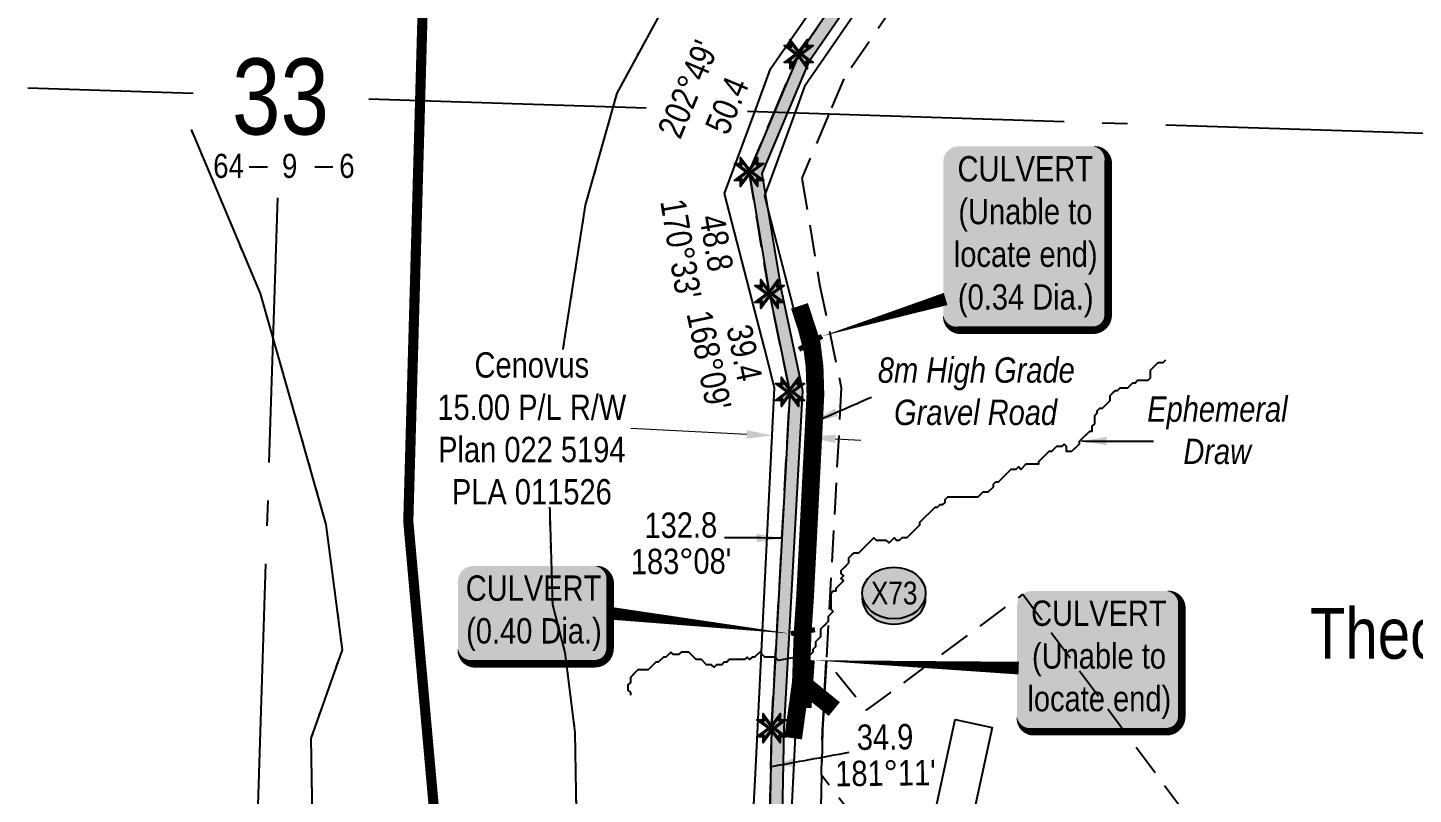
# Model space of a CAD drawing. Extents: x 350972 to 367082, y 6047220 to 6054831.
# Drawn here: x 351457 to 352003, y 6050386 to 6050689 of the extents above; entities that cross this region are included whole.
import ezdxf
from ezdxf.enums import TextEntityAlignment as Align

# ---------------------------------------------------------------- set-up
doc = ezdxf.new("R2010")
doc.units = 0
doc.header["$LTSCALE"] = 5
doc.header["$PDSIZE"] = 0.5
for name, pattern in [('CENTERLINEX3', [5, 2.5, -1, 0.5, -1]), ('foc-ACCESSROAD', [3.75, 2.5, -1.25]), ('foc-QUARTERLINE', [33, 25, -3, 2, -3]), ('foc-TOPO-ephemeral', [6.25, 3.125, -0.625, 0.625, -0.625, 0.625, -0.625]), ('foc-WHEELTRACKS', [2, 0.4, -1.6])]:
    doc.linetypes.add(name, pattern=pattern)
doc.layers.get('Defpoints').update_dxf_attribs({"color": 9})
for name, color, linetype in [('10', 1, 'Continuous'), ('9', 3, 'Continuous'), ('AS-ROADS', 254, 'Continuous'), ('C-AR', 13, 'foc-ACCESSROAD'), ('C-RW', 13, 'Continuous'), ('C-SYMBOL', 7, 'Continuous'), ('C-WS', 13, 'foc-ACCESSROAD'), ('F-RW', 190, 'Continuous'), ('L-BD1', 253, 'Continuous'), ('L-MON', 1, 'Continuous'), ('L-QSEC', 8, 'foc-QUARTERLINE'), ('L-SECLBL', 7, 'Continuous'), ('P-CROSSINGS', 250, 'Continuous'), ('P-PROPOSED', 10, 'Continuous'), ('P-PROPOSED-H', 21, 'Continuous'), ('T-DRAW', 143, 'foc-TOPO-ephemeral'), ('T-WATER-P3', 160, 'foc-WHEELTRACKS'), ('T-WATER-T', 170, 'Continuous')]:
    doc.layers.add(name, color=color, linetype=linetype)
for name, color, linetype, lineweight in [('AS-GENERAL', 48, 'Continuous', 18), ('F-RW-T', 190, 'Continuous', 9), ('T-TEXT', 48, 'Continuous', 18)]:
    doc.layers.add(name, color=color, linetype=linetype, lineweight=lineweight)
doc.layers.add('AS-TRAPPER BOUNDARY', color=7, linetype='CENTERLINEX3', true_color=0xb85c00, transparency=0.6)
doc.styles.add('175L', font='ARIALN.TTF', dxfattribs={"height": 20})
doc.styles.add('80', font='ARIALN.TTF', dxfattribs={"height": 10})
doc.styles.add('80CG', font='ARIALN.TTF', dxfattribs={"height": 10})
doc.styles.add('80L', font='ARIALN.TTF', dxfattribs={"height": 10})
doc.styles.add('Crossing', font='ARIALN.TTF', dxfattribs={"height": 10})
doc.styles.add('foc-LtypeFont', font='ARIALN.TTF', dxfattribs={"height": 7.35})
doc.styles.add('SIMPLEX', font='ARIALN.TTF')
doc.styles.get("Standard").update_dxf_attribs({"font": 'ARIALN.TTF'})
doc.linetypes.add('foc-TOPO-flowdirection-NOLINE', pattern='A,0,[">",foc-LtypeFont,S=0.3,R=0,X=0,Y=-0.945],-20,[">",foc-LtypeFont,S=0.3,R=0,X=0,Y=-0.945],0', length=20)
doc.dimstyles.new('Compass 5 000', dxfattribs={"dimscale": 5, "dimtxt": 9, "dimasz": 2, "dimexe": 0.2, "dimexo": 0.0625, "dimgap": 0.5, "dimtad": 0, "dimtih": 1, "dimtoh": 1, "dimzin": 0, "dimdsep": 46, "dimtxsty": '80CG', "dimcen": 0.1, "dimse1": 1, "dimse2": 1, "dimclrd": 256, "dimclrt": 256, "dimaunit": 1, "dimadec": 4, "dimazin": 0, "dimtfac": 0.06, "dimtofl": 0, "dimtmove": 0, "dimatfit": 1, "dimfxl": 0.2, "dimtolj": 1, "dimtzin": 0, "dimlwd": -1, "dimarcsym": 0})

# ---------------------------------------------------------------- blocks, each defined once
blk = doc.blocks.new('*D492')
at = {"layer": 'Defpoints', "color": 0, "transparency": 16777216}
for p in [(351765.39, 6050527.08), (351750.1, 6050521.5), (351765.08, 6050520.76)]:
    blk.add_point(p, dxfattribs=at)
at = {"layer": 'F-RW-T', "transparency": 16777216}
for p, q in [((351740.43, 6050528.32), (351694.72, 6050530.6)), ((351775.38, 6050526.58), (351785.37, 6050526.08))]:
    blk.add_line(p, q, dxfattribs=at)
for points in [[(351740.51, 6050529.99), (351740.34, 6050526.66), (351750.41, 6050527.83)], [(351775.46, 6050528.25), (351775.3, 6050524.92), (351765.39, 6050527.08)]]:
    blk.add_solid(points, dxfattribs=at)
at = {"layer": 'F-RW-T', "transparency": 16777216, "insert": (351655.64, 6050530.6), "char_height": 10, "attachment_point": 5, "style": '80CG', "bg_fill": 3, "box_fill_scale": 1.1, "bg_fill_color": 256, "bg_fill_true_color": 13158600, "bg_fill_transparency": 0}
blk.add_mtext('\\A1;Cenovus\\P15.00 P/L R/W\\PPlan 022 5194\\PPLA 011526', dxfattribs=at)
blk = doc.blocks.new('L-SECLBL')
at = {"layer": '9', "color": 7}
for p, q in [((-5.08, -27.83), (-12.29, -27.83)), ((20.7, -27.83), (13.5, -27.83))]:
    blk.add_line(p, q, dxfattribs=at)
at = {"layer": '10', "color": 2, "style": 'SIMPLEX'}
blk.add_attdef('SEC', text='', height=30, dxfattribs=at).set_placement((0, 0), align=Align.MIDDLE)
at = {"layer": '10', "color": 5, "style": '80L'}
blk.add_attdef('TWP', text='', height=9.5, dxfattribs=at).set_placement((-14.43, -27.37), align=Align.MIDDLE_RIGHT)
blk.add_attdef('RGE', text='', height=9.5, dxfattribs=at).set_placement((3.62, -27.37), align=Align.MIDDLE_CENTER)
blk.add_attdef('MER', text='', height=9.5, dxfattribs=at).set_placement((23.17, -27.37), align=Align.MIDDLE_LEFT)
blk = doc.blocks.new('*U537')
h = blk.add_hatch(color=254)
edge = h.paths.add_edge_path()
edge.add_line((-26.5, -37), (26.5, -37))
edge.add_arc((26.5, -31), 6, 270, 360)
edge.add_line((32.5, -31), (32.5, 29.5))
edge.add_arc((26.5, 29.5), 6, 0, 90)
edge.add_line((26.5, 35.5), (-26.5, 35.5))
edge.add_arc((-26.5, 29.5), 6, 90, 180)
edge.add_line((-32.5, 29.5), (-32.5, -31))
edge.add_arc((-26.5, -31), 6, 180, 270)
at = {"color": 160, "flags": 128}
blk.add_lwpolyline([(-26.5, -37, 3, 3, 0), (26.5, -37, 3, 3, 0.414214), (32.5, -31, 3, 3, 0), (32.5, 29.5, 3, 0, 0.414214), (26.5, 35.5, 0, 0, 0), (-26.5, 35.5, 0, 0, 0.414214), (-32.5, 29.5, 0, 0, 0), (-32.5, -31, 0, 3, 0.414214)], format="xyseb", close=True, dxfattribs=at)
at = {"color": 160, "style": '80'}
blk.add_attdef('ENTER_TEXT_001', (-26.85, -4.92), '', height=10, dxfattribs=at)
blk = doc.blocks.new('*U526')
h = blk.add_hatch(color=254)
edge = h.paths.add_edge_path()
edge.add_line((-26.5, -28.5), (26.5, -28.5))
edge.add_arc((26.5, -22.5), 6, 270, 360)
edge.add_line((32.5, -22.5), (32.5, 21))
edge.add_arc((26.5, 21), 6, 0, 90)
edge.add_line((26.5, 27), (-26.5, 27))
edge.add_arc((-26.5, 21), 6, 90, 180)
edge.add_line((-32.5, 21), (-32.5, -22.5))
edge.add_arc((-26.5, -22.5), 6, 180, 270)
at = {"color": 160, "flags": 128}
blk.add_lwpolyline([(-26.5, -28.5, 3, 3, 0), (26.5, -28.5, 3, 3, 0.414214), (32.5, -22.5, 3, 3, 0), (32.5, 21, 3, 0, 0.414214), (26.5, 27, 0, 0, 0), (-26.5, 27, 0, 0, 0.414214), (-32.5, 21, 0, 0, 0), (-32.5, -22.5, 0, 3, 0.414214)], format="xyseb", close=True, dxfattribs=at)
at = {"color": 160, "style": '80'}
blk.add_attdef('ENTER_TEXT_001', (-26.85, -4.92), '', height=10, dxfattribs=at)
blk = doc.blocks.new('*U525')
h = blk.add_hatch(color=254)
edge = h.paths.add_edge_path()
edge.add_line((-24, -20), (24, -20))
edge.add_arc((24, -14), 6, 270, 360)
edge.add_line((30, -14), (30, 12.5))
edge.add_arc((24, 12.5), 6, 0, 90)
edge.add_line((24, 18.5), (-24, 18.5))
edge.add_arc((-24, 12.5), 6, 90, 180)
edge.add_line((-30, 12.5), (-30, -14))
edge.add_arc((-24, -14), 6, 180, 270)
at = {"color": 160, "flags": 128}
blk.add_lwpolyline([(-24, -20, 3, 3, 0), (24, -20, 3, 3, 0.414214), (30, -14, 3, 3, 0), (30, 12.5, 3, 0, 0.414214), (24, 18.5, 0, 0, 0), (-24, 18.5, 0, 0, 0.414214), (-30, 12.5, 0, 0, 0), (-30, -14, 0, 3, 0.414214)], format="xyseb", close=True, dxfattribs=at)
at = {"color": 160, "style": '80'}
blk.add_attdef('ENTER_TEXT_001', (-26.85, -4.92), '', height=10, dxfattribs=at)
blk = doc.blocks.new('TEMP')
h = blk.add_hatch(color=255)
h.dxf.hatch_style = 1
h.paths.add_polyline_path([(0, 0.25), (-0.67, 1.15), (-0.67, 0.67), (-1.15, 0.67), (-0.25, 0), (-1.15, -0.67), (-0.67, -0.67), (-0.67, -1.15), (0, -0.25), (0.67, -1.15), (0.67, -0.67), (1.15, -0.67), (0.25, 0), (1.15, 0.67), (0.67, 0.67), (0.67, 1.15)])
h.paths.add_polyline_path([(0.57, 0.85), (0.57, 0.57), (0.85, 0.57), (0.08, 0), (0.85, -0.57), (0.57, -0.57), (0.57, -0.85), (0, -0.08), (-0.57, -0.85), (-0.57, -0.57), (-0.85, -0.57), (-0.08, 0), (-0.85, 0.57), (-0.57, 0.57), (-0.57, 0.85), (0, 0.08)], flags=16)
h = blk.add_hatch(color=1)
h.dxf.hatch_style = 1
h.paths.add_polyline_path([(0, 0.08), (-0.57, 0.85), (-0.57, 0.57), (-0.85, 0.57), (-0.08, 0), (-0.85, -0.57), (-0.57, -0.57), (-0.57, -0.85), (0, -0.08), (0.57, -0.85), (0.57, -0.57), (0.85, -0.57), (0.08, 0), (0.85, 0.57), (0.57, 0.57), (0.57, 0.85)])
at = {"color": 1}
for p, q in [((-0.08, 0), (0.08, 0)), ((0, 0.08), (0, -0.08))]:
    blk.add_line(p, q, dxfattribs=at)
at = {"color": 255, "flags": 128}
blk.add_lwpolyline([(-0.25, 0), (-1.15, 0.67), (-0.67, 0.67), (-0.67, 1.15), (0, 0.25), (0.67, 1.15), (0.67, 0.67), (1.15, 0.67), (0.25, 0), (1.15, -0.67), (0.67, -0.67), (0.67, -1.15), (0, -0.25), (-0.67, -1.15), (-0.67, -0.67), (-1.15, -0.67)], close=True, dxfattribs=at)
at = {"color": 1, "flags": 128}
blk.add_lwpolyline([(-0.08, 0), (-0.85, 0.57), (-0.57, 0.57), (-0.57, 0.85), (0, 0.08), (0.57, 0.85), (0.57, 0.57), (0.85, 0.57), (0.08, 0), (0.85, -0.57), (0.57, -0.57), (0.57, -0.85), (0, -0.08), (-0.57, -0.85), (-0.57, -0.57), (-0.85, -0.57)], close=True, dxfattribs=at)
blk = doc.blocks.new('xing2')
h = blk.add_hatch(color=50)
h.dxf.hatch_style = 1
edge = h.paths.add_edge_path()
edge.add_ellipse((0, 0), major_axis=(-12.5, 0), ratio=0.816297, start_angle=0, end_angle=360)
h = blk.add_hatch(color=250)
h.dxf.hatch_style = 1
edge = h.paths.add_edge_path()
edge.add_ellipse((0, -2.05), major_axis=(-12.5, 0), ratio=0.816297, start_angle=0, end_angle=180)
edge.add_line((12.5, -2.05), (12.5, 0))
edge.add_ellipse((0, 0), major_axis=(-12.5, 0), ratio=0.816297, start_angle=0, end_angle=180, ccw=False)
edge.add_line((-12.5, 0), (-12.5, -2.05))
at = {"color": 250}
blk.add_ellipse((0, 0), major_axis=(-12.5, 0), ratio=0.816297, dxfattribs=at)
blk.add_ellipse((0, -2.05), major_axis=(-12.5, 0), ratio=0.816297, start_param=0, end_param=3.141593, dxfattribs=at)
at = {"color": 250, "style": 'Crossing'}
blk.add_attdef('CROSSING', text='', height=9, dxfattribs=at).set_placement((0.09, 0.02), align=Align.MIDDLE_CENTER)
at = {"color": 250, "style": 'Crossing', "flags": 1}
for tag, p in [('OWNER', (0.09, -12.49)), ('DESCRIPTION', (0.09, -25.77)), ('LOCATION', (0.09, -39.3)), ('DWG_REF', (0.09, -52.84))]:
    blk.add_attdef(tag, text='', height=9, dxfattribs=at).set_placement(p, align=Align.MIDDLE_CENTER)

msp = doc.modelspace()

# ---------------------------------------------------------------- hatches: boundary and pattern name
at = {"layer": 'P-PROPOSED-H'}
h = msp.add_hatch(color=256, dxfattribs=at)
h.dxf.hatch_style = 1
h.paths.add_polyline_path([(352158.133, 6049413.645), (352109.545, 6049455.741), (352043.461, 6049489.771), (352003.081, 6049539.502), (351977.982, 6049602.687), (351982.499, 6049689.583), (351970.279, 6049721.751), (351903.74, 6049820.401), (351886.383, 6049887.48), (351883.539, 6049908.631), (351884.21, 6049950.256), (351902.327, 6050038.192), (351890.465, 6050154.35), (351874.849, 6050194.763), (351848.327, 6050238.198), (351797.315, 6050298.475), (351761.602, 6050349.911), (351754.457, 6050378.128), (351755.164, 6050412.27), (351762.468, 6050545.45), (351754.258, 6050584.583), (351746.499, 6050631.156), (351765.284, 6050675.803), (351828.133, 6050766.886), (351828.345, 6050767.671), (351839.619, 6050806.604), (351842.676, 6050820.898), (351841.732, 6050886.966), (351849.986, 6050917.113), (351898.348, 6051010.226), (351926.7, 6051052.298), (351964.599, 6051067.671), (352073.357, 6051087.477), (352107.818, 6051086.368), (352169.195, 6051062.569), (352196.603, 6051029.71), (352203.84, 6050998.601), (352213.095, 6050934.219), (352223.859, 6050921.487), (352247.798, 6050913.746), (352268.713, 6050910.809), (352309.827, 6050905.035), (352342.348, 6050881.481), (352392.404, 6050835.609), (352395.4, 6050834.488), (352423, 6050824.161), (352473.331, 6050822.341), (352488.562, 6050824.454), (352511.164, 6050831.732), (352548.859, 6050853.722), (352633.911, 6050895.651), (352689.444, 6050922.39), (352744.567, 6050955.666), (352794.557, 6050995.066), (352924.202, 6051124.647), (352932.539, 6051193.209), (352937.353, 6051256.225), (352940.285, 6051294.594), (352954.593, 6051390.751), (352930.504, 6051421.8), (352924.008, 6051422.017), (352949.334, 6051389.374), (352935.314, 6051295.153), (352932.369, 6051256.606), (352927.562, 6051193.701), (352919.447, 6051126.963), (352791.232, 6050998.81), (352741.716, 6050959.785), (352687.063, 6050926.792), (352631.721, 6050900.145), (352546.492, 6050858.128), (352509.114, 6050836.325), (352487.444, 6050829.346), (352473.076, 6050827.353), (352423.992, 6050829.127), (352397.151, 6050839.17), (352395.065, 6050839.951), (352345.513, 6050885.361), (352311.753, 6050909.813), (352269.408, 6050915.76), (352248.923, 6050918.636), (352226.755, 6050925.805), (352217.839, 6050936.351), (352208.758, 6050999.525), (352201.203, 6051032), (352172.207, 6051066.763), (352108.831, 6051091.338), (352072.985, 6051092.491), (351963.197, 6051072.497), (351923.407, 6051056.357), (351894.043, 6051012.783), (351845.304, 6050918.946), (351836.723, 6050887.603), (351837.669, 6050821.391), (351834.768, 6050807.824), (351823.53, 6050769.018), (351760.876, 6050678.218), (351741.33, 6050631.761), (351749.343, 6050583.658), (351757.441, 6050545.067), (351750.168, 6050412.459), (351749.445, 6050377.556), (351756.978, 6050347.805), (351793.345, 6050295.427), (351844.262, 6050235.263), (351870.348, 6050192.541), (351885.56, 6050153.174), (351897.275, 6050038.448), (351879.221, 6049950.815), (351878.534, 6049908.337), (351881.472, 6049886.502), (351899.115, 6049818.317), (351965.811, 6049719.435), (351977.452, 6049688.792), (351972.932, 6049601.856), (351998.717, 6049536.945), (352040.241, 6049485.806), (352106.724, 6049451.57), (352150.233, 6049413.875), (352049.473, 6049336.359), (352044.515, 6049341.973), (351995.422, 6049298.539), (352015.298, 6049276.073), (352027.41, 6049286.788), (352064.376, 6049319.492), (352055.572, 6049328.437), (352157.946, 6049407.193), (352192.423, 6049377.323), (352250.393, 6049344.608), (352317.77, 6049322.287), (352353.528, 6049310.441), (352471.005, 6049250.63), (352499.397, 6049238.766), (352500.221, 6049238.742), (352549.584, 6049171.274), (352563.461, 6049097.749), (352598.202, 6049018.066), (352648.747, 6048902.153), (352688.702, 6048827.645), (352703.126, 6048714.762), (352759.331, 6048611.563), (352807.368, 6048546.875), (352857.875, 6048448.706), (353024.627, 6048290.732), (353166.055, 6048156.756), (353212.68, 6048085.958), (353315.543, 6047991.619), (353341.558, 6047978.29), (353457.077, 6047954.292), (353577.175, 6047888.034), (353571.83, 6047866.133), (353577.664, 6047812.963), (353594.352, 6047797.106), (353610.696, 6047798.478), (353629.243, 6047810.34), (353648.841, 6047844.302), (353661.157, 6047855.512), (353682.935, 6047857.853), (353773, 6047817.376), (353893.164, 6047761.037), (353930.228, 6047732.207), (353990.997, 6047689.395), (354004.507, 6047679.877), (354006.433, 6047678.972), (353966.871, 6047603.989), (353892.167, 6047525.754), (353866.475, 6047509.641), (353845.805, 6047514.377), (353818.928, 6047557.233), (353784.995, 6047535.952), (353787.71, 6047531.753), (353817.349, 6047550.342), (353842.67, 6047509.967), (353867.377, 6047504.305), (353895.352, 6047521.85), (353970.967, 6047601.04), (354013.298, 6047681.27), (354007.029, 6047684.216), (353993.876, 6047693.482), (353933.204, 6047736.226), (353895.792, 6047765.326), (353775.086, 6047821.919), (353683.749, 6047862.968), (353659, 6047860.308), (353644.9, 6047847.475), (353625.522, 6047813.894), (353609.045, 6047803.356), (353595.731, 6047802.239), (353582.522, 6047814.521), (353576.896, 6047865.803), (353581.874, 6047886.2), (353584.591, 6047891.116), (353579.093, 6047892.685), (353458.832, 6047959.033), (353343.236, 6047983.047), (353318.424, 6047995.761), (353216.515, 6048089.224), (353169.913, 6048159.988), (353028.066, 6048294.361), (352861.931, 6048451.75), (352811.626, 6048549.527), (352763.553, 6048614.262), (352707.966, 6048716.327), (352693.544, 6048829.194), (352653.249, 6048904.337), (352602.785, 6049020.064), (352568.269, 6049099.23), (352554.291, 6049173.292), (352502.811, 6049243.669), (352500.469, 6049243.737), (352473.097, 6049255.175), (352355.459, 6049315.068), (352319.342, 6049327.033), (352252.427, 6049349.201), (352195.317, 6049381.431), (352158.133, 6049413.645), (352048.047, 6049328.955), (352057.114, 6049319.743), (352024.097, 6049290.532), (352015.73, 6049283.13), (352002.479, 6049298.108), (352044.08, 6049334.913), (352048.818, 6049329.549)])

# ---------------------------------------------------------------- linework, layer by layer
at = {"layer": 'AS-GENERAL', "const_width": 2, "flags": 128}
for points in [[(351760.991, 6050561.787), (351770.057, 6050566.993)], [(351757.817, 6050449.739), (351767.283, 6050451.266)], [(351764.918, 6050420.432), (351766.207, 6050439.26)]]:
    msp.add_lwpolyline(points, dxfattribs=at)
at = {"layer": 'AS-ROADS', "const_width": 6.999, "flags": 128}
for points in [[(351758.676, 6050408.529), (351761.749, 6050430.621), (351762.385, 6050449.57), (351763.361, 6050463.794), (351767.467, 6050544.049), (351767.126, 6050554.988), (351765.986, 6050564.244), (351761.185, 6050578.965)], [(351774.902, 6050420.004), (351761.86, 6050430.565)]]:
    msp.add_lwpolyline(points, dxfattribs=at)
at = {"layer": 'AS-TRAPPER BOUNDARY', "const_width": 4, "flags": 128}
msp.add_lwpolyline([(351499.509, 6051968.604), (351640.254, 6051680.493), (351658.914, 6051454.994), (351651.543, 6051192.625), (351622.364, 6051043.524), (351606.921, 6050494.013), (351625.947, 6050280.902), (351671.335, 6050117.173), (351678.572, 6049929.479), (351650.09, 6049805.277), (351861.911, 6049336.874), (352057.521, 6049181.424), (352165.372, 6049015.973), (352322.12, 6048811.535), (352332.893, 6048791.59), (352391.937, 6048647.127), (352427.189, 6048573.121), (352451.79, 6048532.941), (352560.681, 6048405.025), (352656.385, 6048252.355), (352875.582, 6048046.194), (353084.035, 6047902.861), (353266.815, 6047735.292), (353278.253, 6047697.488), (353491.329, 6047558.661)], dxfattribs=at)
at = {"layer": 'C-AR'}
for points in [[(351879.221, 6049950.815), (351897.275, 6050038.448), (351885.56, 6050153.174), (351879.894, 6050167.836), (351875.083, 6050180.288), (351870.348, 6050192.541), (351844.262, 6050235.263), (351807.56, 6050278.63), (351795.383, 6050293.019), (351793.345, 6050295.427), (351756.978, 6050347.805), (351749.445, 6050377.556), (351750.168, 6050412.459), (351757.441, 6050545.067), (351749.343, 6050583.658), (351741.33, 6050631.761), (351751.204, 6050655.225), (351760.876, 6050678.218), (351823.53, 6050769.018)], [(351841.942, 6050760.284), (351778.61, 6050668.504), (351772.732, 6050654.526), (351762.127, 6050629.325), (351769.115, 6050587.378), (351777.669, 6050546.609), (351771.778, 6050439.189), (351770.27, 6050411.698), (351769.903, 6050394.009), (351769.61, 6050379.858), (351775.581, 6050356.279), (351801.258, 6050319.296), (351809.318, 6050307.688), (351813.069, 6050303.256), (351860.619, 6050247.071), (351888.457, 6050201.479), (351895.531, 6050183.17), (351900.342, 6050170.719), (351905.294, 6050157.904), (351917.599, 6050037.415), (351899.302, 6049948.603)]]:
    msp.add_lwpolyline(points, dxfattribs=at)
at = {"layer": 'C-RW', "flags": 128}
msp.add_lwpolyline([(351807.668, 6050347.488), (351822.545, 6050415.923), (351837.187, 6050412.689), (351819.495, 6050331.529)], dxfattribs=at)
at = {"layer": 'C-WS', "flags": 128}
msp.add_lwpolyline([(351849.295, 6050465.248), (351911.805, 6050380.899), (351827.456, 6050318.386), (351819.029, 6050329.528), (351807.125, 6050345.1), (351769.903, 6050394.009), (351770.27, 6050411.698), (351771.778, 6050439.189), (351787.644, 6050419.537), (351849.295, 6050465.248)], close=True, dxfattribs=at)
at = {"layer": 'F-RW'}
for points in [[(351826.436, 6050757.204), (351763.201, 6050665.405), (351759.348, 6050654.96), (351749.166, 6050627.376), (351747.358, 6050622.477), (351748.862, 6050616.625), (351766.445, 6050548.223), (351757.305, 6050364.837), (351798.864, 6050308.769), (351809.39, 6050294.565), (351810.656, 6050292.637), (351863.9, 6050221.026), (351876.001, 6050195.264), (351881.784, 6050182.953), (351882.542, 6050181.339), (351888.326, 6050169.025), (351893.328, 6050158.377), (351906.746, 6050022.241)], [(351891.669, 6050022.313), (351890.747, 6050031.295), (351890.705, 6050032.097), (351878.657, 6050154.338), (351872.787, 6050166.835), (351867.003, 6050179.149), (351866.242, 6050180.768), (351865.322, 6050182.726), (351863.444, 6050186.609), (351860.421, 6050193.074), (351850.963, 6050213.296), (351806.408, 6050273.419), (351794.578, 6050289.372), (351768.808, 6050324.138), (351742.06, 6050360.222), (351743.774, 6050394.59), (351751.354, 6050546.696), (351747.33, 6050562.354), (351731.67, 6050623.278), (351743.554, 6050655.473), (351749.785, 6050672.361), (351777.363, 6050712.402)]]:
    msp.add_lwpolyline(points, dxfattribs=at)
at = {"layer": 'L-QSEC', "flags": 128}
for points in [[(351522.069, 6050662.666), (351456.845, 6050664.78)], [(352360.347, 6050635.49), (351591.311, 6050660.421)], [(351530.554, 6049857.536), (351555.526, 6050621.546)]]:
    msp.add_lwpolyline(points, dxfattribs=at)
at = {"layer": 'P-PROPOSED', "flags": 128}
for points in [[(351823.53, 6050769.018), (351760.876, 6050678.218), (351741.33, 6050631.761), (351749.343, 6050583.658), (351757.441, 6050545.067), (351750.168, 6050412.459), (351749.445, 6050377.556), (351756.978, 6050347.805), (351793.345, 6050295.427), (351844.262, 6050235.263), (351870.348, 6050192.541), (351885.56, 6050153.174), (351897.275, 6050038.448), (351879.221, 6049950.815)], [(351884.21, 6049950.256), (351902.327, 6050038.192), (351890.465, 6050154.35), (351874.849, 6050194.763), (351848.327, 6050238.198), (351797.315, 6050298.475), (351761.602, 6050349.911), (351754.457, 6050378.128), (351755.164, 6050412.27), (351762.468, 6050545.45), (351754.258, 6050584.583), (351746.499, 6050631.156), (351765.284, 6050675.803), (351828.133, 6050766.886)]]:
    msp.add_lwpolyline(points, dxfattribs=at)
at = {"layer": 'T-DRAW', "flags": 128}
msp.add_lwpolyline([(351905.5, 6050557.5), (351904.5, 6050556.5), (351902.5, 6050556.5), (351899.5, 6050553.5), (351899.5, 6050550.5), (351898.5, 6050549.5), (351894.5, 6050549.5), (351893.5, 6050548.5), (351892.5, 6050548.5), (351890.5, 6050546.5), (351887.5, 6050546.5), (351886.5, 6050545.5), (351885.5, 6050545.5), (351883.5, 6050543.5), (351883.5, 6050541.5), (351880.5, 6050538.5), (351879.5, 6050538.5), (351878.5, 6050537.5), (351878.5, 6050536.5), (351877.5, 6050535.5), (351877.5, 6050532.5), (351876.5, 6050531.5), (351876.5, 6050529.5), (351875.5, 6050529.5), (351871.5, 6050525.5), (351871.5, 6050524.5), (351868.5, 6050521.5), (351866.5, 6050521.5), (351866.5, 6050523.5), (351865.5, 6050524.5), (351864.5, 6050523.5), (351862.5, 6050523.5), (351860.5, 6050521.5), (351859.5, 6050521.5), (351855.5, 6050517.5), (351855.5, 6050516.5), (351850.5, 6050516.5), (351848.5, 6050514.5), (351847.5, 6050515.5), (351846.5, 6050514.5), (351844.5, 6050514.5), (351839.5, 6050509.5), (351838.5, 6050509.5), (351837.5, 6050508.5), (351837.5, 6050507.5), (351835.5, 6050505.5), (351833.5, 6050505.5), (351831.5, 6050503.5), (351819.5, 6050503.5), (351818.5, 6050502.5), (351818.5, 6050501.5), (351817.5, 6050500.5), (351816.5, 6050500.5), (351815.5, 6050499.5), (351814.5, 6050499.5), (351808.5, 6050493.5), (351808.5, 6050492.5), (351803.5, 6050487.5), (351801.5, 6050487.5), (351800.5, 6050486.5), (351799.5, 6050486.5), (351798.5, 6050487.5), (351796.5, 6050485.5), (351795.5, 6050486.5), (351791.5, 6050486.5), (351790.5, 6050487.5), (351784.5, 6050481.5), (351782.5, 6050481.5), (351780.5, 6050479.5), (351780.5, 6050477.5), (351777.5, 6050474.5), (351777.5, 6050473.5), (351778.5, 6050472.5), (351777.5, 6050471.5), (351778.5, 6050470.5), (351775.5, 6050467.5), (351775.5, 6050466.5), (351774.5, 6050466.5), (351773.5, 6050465.5), (351773.5, 6050459.5), (351774.5, 6050458.5), (351772.5, 6050456.5), (351772.5, 6050454.5), (351769.5, 6050451.5), (351769.5, 6050448.5), (351767.5, 6050446.5), (351767.5, 6050444.5), (351766.5, 6050443.5), (351766.5, 6050442.5), (351765.5, 6050441.5), (351752.799, 6050439.201), (351751.695, 6050440.305), (351751.5, 6050440.5), (351748.897, 6050440.5), (351747.5, 6050440.5), (351745.5, 6050442.5), (351743.5, 6050440.5), (351742.5, 6050440.5), (351741.5, 6050439.5), (351740.5, 6050440.5), (351739.5, 6050439.5), (351733.5, 6050439.5), (351732.5, 6050438.5), (351731.5, 6050438.5), (351730.5, 6050437.5), (351728.5, 6050437.5), (351727.5, 6050436.5), (351726.5, 6050437.5), (351724.5, 6050437.5), (351722.5, 6050439.5), (351720.5, 6050439.5), (351717.5, 6050442.5), (351714.5, 6050442.5), (351713.5, 6050441.5), (351711.5, 6050441.5), (351710.5, 6050442.5), (351708.5, 6050440.5), (351707.5, 6050440.5), (351705.5, 6050438.5), (351704.5, 6050438.5), (351701.5, 6050435.5), (351697.5, 6050435.5), (351694.5, 6050432.5), (351694.5, 6050430.5), (351693.5, 6050429.5), (351693.5, 6050427.5), (351694.5, 6050426.5), (351694.5, 6050425.5)], dxfattribs=at)
at = {"layer": 'T-DRAW', "linetype": 'foc-TOPO-flowdirection-NOLINE', "flags": 128}
msp.add_lwpolyline([(351905.5, 6050557.5), (351904.5, 6050556.5), (351902.5, 6050556.5), (351899.5, 6050553.5), (351899.5, 6050550.5), (351898.5, 6050549.5), (351894.5, 6050549.5), (351893.5, 6050548.5), (351892.5, 6050548.5), (351890.5, 6050546.5), (351887.5, 6050546.5), (351886.5, 6050545.5), (351885.5, 6050545.5), (351883.5, 6050543.5), (351883.5, 6050541.5), (351880.5, 6050538.5), (351879.5, 6050538.5), (351878.5, 6050537.5), (351878.5, 6050536.5), (351877.5, 6050535.5), (351877.5, 6050532.5), (351876.5, 6050531.5), (351876.5, 6050529.5), (351875.5, 6050529.5), (351871.5, 6050525.5), (351871.5, 6050524.5), (351868.5, 6050521.5), (351866.5, 6050521.5), (351866.5, 6050523.5), (351865.5, 6050524.5), (351864.5, 6050523.5), (351862.5, 6050523.5), (351860.5, 6050521.5), (351859.5, 6050521.5), (351855.5, 6050517.5), (351855.5, 6050516.5), (351850.5, 6050516.5), (351848.5, 6050514.5), (351847.5, 6050515.5), (351846.5, 6050514.5), (351844.5, 6050514.5), (351839.5, 6050509.5), (351838.5, 6050509.5), (351837.5, 6050508.5), (351837.5, 6050507.5), (351835.5, 6050505.5), (351833.5, 6050505.5), (351831.5, 6050503.5), (351819.5, 6050503.5), (351818.5, 6050502.5), (351818.5, 6050501.5), (351817.5, 6050500.5), (351816.5, 6050500.5), (351815.5, 6050499.5), (351814.5, 6050499.5), (351808.5, 6050493.5), (351808.5, 6050492.5), (351803.5, 6050487.5), (351801.5, 6050487.5), (351800.5, 6050486.5), (351799.5, 6050486.5), (351798.5, 6050487.5), (351796.5, 6050485.5), (351795.5, 6050486.5), (351791.5, 6050486.5), (351790.5, 6050487.5), (351784.5, 6050481.5), (351782.5, 6050481.5), (351780.5, 6050479.5), (351780.5, 6050477.5), (351777.5, 6050474.5), (351777.5, 6050473.5), (351778.5, 6050472.5), (351777.5, 6050471.5), (351778.5, 6050470.5), (351775.5, 6050467.5), (351775.5, 6050466.5), (351774.5, 6050466.5), (351773.5, 6050465.5), (351773.5, 6050459.5), (351774.5, 6050458.5), (351772.5, 6050456.5), (351772.5, 6050454.5), (351769.5, 6050451.5), (351769.5, 6050448.5), (351767.5, 6050446.5), (351767.5, 6050444.5), (351766.5, 6050443.5), (351766.5, 6050442.5), (351765.5, 6050441.5), (351752.799, 6050439.201), (351751.695, 6050440.305), (351751.5, 6050440.5), (351748.897, 6050440.5), (351747.5, 6050440.5), (351745.5, 6050442.5), (351743.5, 6050440.5), (351742.5, 6050440.5), (351741.5, 6050439.5), (351740.5, 6050440.5), (351739.5, 6050439.5), (351733.5, 6050439.5), (351732.5, 6050438.5), (351731.5, 6050438.5), (351730.5, 6050437.5), (351728.5, 6050437.5), (351727.5, 6050436.5), (351726.5, 6050437.5), (351724.5, 6050437.5), (351722.5, 6050439.5), (351720.5, 6050439.5), (351717.5, 6050442.5), (351714.5, 6050442.5), (351713.5, 6050441.5), (351711.5, 6050441.5), (351710.5, 6050442.5), (351708.5, 6050440.5), (351707.5, 6050440.5), (351705.5, 6050438.5), (351704.5, 6050438.5), (351701.5, 6050435.5), (351697.5, 6050435.5), (351694.5, 6050432.5), (351694.5, 6050430.5), (351693.5, 6050429.5), (351693.5, 6050427.5), (351694.5, 6050426.5), (351694.5, 6050425.5)], dxfattribs=at)
at = {"layer": 'T-TEXT', "color": 160, "flags": 128}
msp.add_lwpolyline([(351766.207, 6050439.26, 0, 4.999, 0), (351847.621, 6050436.149, 0, 0, 0)], format="xyseb", dxfattribs=at)
at = {"layer": 'T-WATER-P3', "flags": 128}
for points in [[(351502.748, 6052067.659), (351543.37, 6052012.685), (351567.406, 6051948.859), (351579.445, 6051921.351), (351626.882, 6051862.115), (351658.711, 6051827.357), (351686.969, 6051791.11), (351717.146, 6051732.994), (351728.145, 6051700.396), (351742.203, 6051668.299), (351757.282, 6051639.24), (351744.459, 6051594.633), (351759.796, 6051536.558), (351741.203, 6051479.751), (351740.051, 6051454.853), (351756.13, 6051420.706), (351733.138, 6051395.437), (351712.727, 6051378.778), (351710.545, 6051351.859), (351728.164, 6051320.242), (351736.632, 6051290.204), (351730.35, 6051252.635), (351681.094, 6051163.483), (351669.742, 6051127.465), (351663.839, 6051068.039), (351665.147, 6051028.892), (351677.634, 6050966.487), (351720.042, 6050917.028), (351739.049, 6050872.692), (351742.539, 6050868.853), (351745.419, 6050840.374), (351755.382, 6050797.612), (351737.355, 6050751.472), (351689.15, 6050662.808), (351676.713, 6050618.667), (351667.787, 6050561.276), (351662.411, 6050505.404), (351663.724, 6050461.172), (351668.695, 6050442.342), (351672.608, 6050410.801), (351673.381, 6050364.029), (351664.955, 6050308.679), (351691.707, 6050273.449), (351705.309, 6050251.007), (351767.964, 6050190.146), (351800.316, 6050155.395), (351816.909, 6050121.753), (351808.601, 6050088.764), (351793.713, 6050057.333), (351769.655, 6050022.411), (351742.978, 6049974.79), (351735.701, 6049941.799), (351736.053, 6049908.758), (351743.985, 6049875.666), (351779.18, 6049801.756), (351789.094, 6049755.445), (351803.156, 6049721.315), (351815.718, 6049696.334), (351839.568, 6049691.104), (351868.469, 6049681.783), (351885.973, 6049627.803)], [(351521.239, 6050648.488), (351548.504, 6050583.786), (351574.471, 6050492.714), (351580.825, 6050443.372), (351568.437, 6050408.362), (351569.079, 6050377.211), (351586.43, 6050363.66), (351616.421, 6050354.211), (351644.704, 6050323.038), (351664.955, 6050308.679)]]:
    msp.add_lwpolyline(points, dxfattribs=at)
at = {"layer": 'T-WATER-P3', "linetype": 'foc-TOPO-flowdirection-NOLINE', "flags": 128}
for points in [[(351502.748, 6052067.659), (351543.37, 6052012.685), (351567.406, 6051948.859), (351579.445, 6051921.351), (351626.882, 6051862.115), (351658.711, 6051827.357), (351686.969, 6051791.11), (351717.146, 6051732.994), (351728.145, 6051700.396), (351742.203, 6051668.299), (351757.282, 6051639.24), (351744.459, 6051594.633), (351759.796, 6051536.558), (351741.203, 6051479.751), (351740.051, 6051454.853), (351756.13, 6051420.706), (351733.138, 6051395.437), (351712.727, 6051378.778), (351710.545, 6051351.859), (351728.164, 6051320.242), (351736.632, 6051290.204), (351730.35, 6051252.635), (351681.094, 6051163.483), (351669.742, 6051127.465), (351663.839, 6051068.039), (351665.147, 6051028.892), (351677.634, 6050966.487), (351720.042, 6050917.028), (351739.049, 6050872.692), (351742.539, 6050868.853), (351745.419, 6050840.374), (351755.382, 6050797.612), (351737.355, 6050751.472), (351689.15, 6050662.808), (351676.713, 6050618.667), (351667.787, 6050561.276), (351662.411, 6050505.404), (351663.724, 6050461.172), (351668.695, 6050442.342), (351672.608, 6050410.801), (351673.381, 6050364.029), (351664.955, 6050308.679), (351691.707, 6050273.449), (351705.309, 6050251.007), (351767.964, 6050190.146), (351800.316, 6050155.395), (351816.909, 6050121.753), (351808.601, 6050088.764), (351793.713, 6050057.333), (351769.655, 6050022.411), (351742.978, 6049974.79), (351735.701, 6049941.799), (351736.053, 6049908.758), (351743.985, 6049875.666), (351779.18, 6049801.756), (351789.094, 6049755.445), (351803.156, 6049721.315), (351815.718, 6049696.334), (351839.568, 6049691.104), (351868.469, 6049681.783), (351885.973, 6049627.803)], [(351521.239, 6050648.488), (351548.504, 6050583.786), (351574.471, 6050492.714), (351580.825, 6050443.372), (351568.437, 6050408.362), (351569.079, 6050377.211), (351586.43, 6050363.66), (351616.421, 6050354.211), (351644.704, 6050323.038), (351664.955, 6050308.679)]]:
    msp.add_lwpolyline(points, dxfattribs=at)

# ---------------------------------------------------------------- block references
ref = msp.add_blockref('*U537', (351850.396, 6050606.369), dxfattribs=dict(xscale=0.99986273, yscale=0.99986273, zscale=0.99986273))
ref.add_attrib('ENTER_TEXT_001', 'CULVERT', (351823.507, 6050628.003), dxfattribs={"color": 160, "height": 9.9986, "style": '80'})
ref.add_attrib('ENTER_TEXT_002', '(Unable to', (351823.852, 6050611.168), dxfattribs={"color": 160, "height": 9.9986, "style": '80'})
ref.add_attrib('ENTER_TEXT_003', 'locate end)', (351822.051, 6050594.333), dxfattribs={"color": 160, "height": 9.99863, "style": '80'})
ref.add_attrib('ENTER_TEXT_004', '(0.34 Dia.)', (351823.664, 6050577.498), dxfattribs={"color": 160, "height": 9.99863, "style": '80'})
ref = msp.add_blockref('*U526', (351879.417, 6050439.584), dxfattribs=dict(xscale=0.99986273, yscale=0.99986273, zscale=0.99986273))
ref.add_attrib('ENTER_TEXT_001', 'CULVERT', (351852.528, 6050452.8), dxfattribs={"color": 160, "height": 9.9986, "style": '80'})
ref.add_attrib('ENTER_TEXT_002', '(Unable to', (351852.872, 6050435.965), dxfattribs={"color": 160, "height": 9.9986, "style": '80'})
ref.add_attrib('ENTER_TEXT_003', 'locate end)', (351851.072, 6050419.131), dxfattribs={"color": 160, "height": 9.99863, "style": '80'})
at = {"layer": 'L-MON', "xscale": 4.999313650000029, "yscale": 4.999313650000029, "zscale": 4.999313650000029}
for p in [(351760.876, 6050678.218), (351750.168, 6050412.459)]:
    msp.add_blockref('TEMP', p, dxfattribs=at)
at = {"layer": 'L-SECLBL'}
msp.add_blockref('L-SECLBL', (351556.528, 6050661.532), dxfattribs=at).add_auto_attribs({'SEC': '33', 'TWP': '64', 'RGE': '9', 'MER': '6'})

# ---------------------------------------------------------------- texts
at = {"layer": 'C-SYMBOL', "color": 3, "style": '175L'}
msp.add_text('Theor. S.E.1/4 Sec. 33-64-9-W.6M.', height=20, dxfattribs=at).set_placement((352142.036, 6050433.85), align=Align.BOTTOM_CENTER)
at = {"layer": 'L-BD1'}
for s, rotation, p in [("170%%d33'", 279.45808, (351714.419, 6050601.443)), ('48.8', 279.45808, (351728.474, 6050603.784)), ("168%%d09'", 281.84982, (351725.55, 6050557.516)), ('39.4', 281.84982, (351739.494, 6050560.442)), ('132.8', 0.41027, (351714.388, 6050492.528)), ("183%%d08'", 0.41027, (351714.49, 6050478.28)), ('34.9', 0.66766, (351794.921, 6050409.021)), ("181%%d11'", 0.66766, (351795.087, 6050394.774))]:
    msp.add_text(s, height=9.9986, rotation=rotation, dxfattribs=at).set_placement(p, align=Align.MIDDLE_CENTER)
at = {"layer": 'T-WATER-T', "insert": (351897.973, 6050543.272), "char_height": 10.00052, "attachment_point": 1, "style": '80L'}
msp.add_mtext_dynamic_manual_height_columns('\\pi0.32482;{\\fArial Narrow|b0|i1|c0|p34;Ephemeral \\P\\pi14.59227;Draw}', width=55.97995, gutter_width=50, heights=[0], dxfattribs=at)

# ---------------------------------------------------------------- leaders
at = {"layer": 'L-BD1', "path_type": 1}
for points in [[(351754.278, 6050487.407), (351731.574, 6050487.538)], [(351749.599, 6050397.268), (351780.749, 6050402.979)]]:
    msp.add_leader(points, dimstyle='Compass 5 000', override={"dimgap": 0.5, "dimtad": 0}, dxfattribs=at)
at = {"layer": 'T-WATER-T', "path_type": 1}
msp.add_leader([(351872.378, 6050525.696), (351900.827, 6050525.612)], dimstyle='Compass 5 000', override={"dimgap": 0.5, "dimtad": 0}, dxfattribs=at)

# ---------------------------------------------------------------- next in the draw order: texts
at = {"layer": 'L-BD1', "insert": (351712.595, 6050666.391), "char_height": 9.9986, "width": 39.16693, "attachment_point": 2, "rotation": 67.18133, "bg_fill": 3, "box_fill_scale": 1.1, "bg_fill_color": 256, "bg_fill_transparency": 0}
msp.add_mtext("202%%D49'\\P50.4 ", dxfattribs=at)
at = {"layer": 'T-TEXT', "insert": (351791.61, 6050558.661), "char_height": 9.99863, "attachment_point": 1, "style": '80L', "bg_fill": 3, "box_fill_scale": 1.1, "bg_fill_color": 256, "bg_fill_transparency": 0}
msp.add_mtext_dynamic_manual_height_columns('\\pi0.48158;{\\fArial Narrow|b0|i1|c0|p34;8m High Grade\\P\\pi6.87225;Gravel Road}', width=77.49427, gutter_width=50, heights=[0], dxfattribs=at)

# ---------------------------------------------------------------- next in the draw order: dimensions: what is measured, and where the dimension line sits
at = {"layer": 'F-RW-T'}
dim = msp.add_linear_dim(base=(351765.391, 6050527.08), p1=(351750.099, 6050521.503), p2=(351765.076, 6050520.757), angle=357.14674, text='Cenovus\\P15.00 P/L R/W\\PPlan 022 5194\\PPLA 011526', dimstyle='Compass 5 000', override={"dimtfill": 1}, dxfattribs=at)
dim.commit()
dim.dimension.update_dxf_attribs({"geometry": '*D492', "text_midpoint": (351655.639, 6050530.602), "dimtype": 161})

# ---------------------------------------------------------------- next in the draw order: linework, layer by layer
at = {"layer": 'T-TEXT', "color": 160, "flags": 128}
for points in [[(351770.057, 6050566.993, 0, 4.999, 0), (351818.798, 6050581.682, 0, 0, 0)], [(351757.817, 6050449.739, 0, 4.999, 0), (351686.577, 6050457.781, 0, 0, 0)]]:
    msp.add_lwpolyline(points, format="xyseb", dxfattribs=at)

# ---------------------------------------------------------------- next in the draw order: block references
ref = msp.add_blockref('*U525', (351656.479, 6050457.888), dxfattribs=dict(xscale=0.99986273, yscale=0.99986273, zscale=0.99986273))
ref.add_attrib('ENTER_TEXT_001', 'CULVERT', (351629.589, 6050462.687), dxfattribs={"color": 160, "height": 9.9986, "style": '80'})
ref.add_attrib('ENTER_TEXT_002', '(0.40 Dia.)', (351629.746, 6050445.852), dxfattribs={"color": 160, "height": 9.99863, "style": '80'})
at = {"layer": 'L-MON', "xscale": 4.999313650000029, "yscale": 4.999313650000029, "zscale": 4.999313650000029}
for p in [(351741.33, 6050631.761), (351749.343, 6050583.658), (351757.441, 6050545.067)]:
    msp.add_blockref('TEMP', p, dxfattribs=at)
at = {"layer": 'P-CROSSINGS', "xscale": 0.99986273, "yscale": 0.99986273, "zscale": 0.99986273}
msp.add_blockref('xing2', (351798.438, 6050465.736), dxfattribs=at).add_auto_attribs({'CROSSING': 'X73'})

# ---------------------------------------------------------------- next in the draw order: leaders
at = {"layer": 'T-TEXT', "path_type": 1}
msp.add_leader([(351766.655, 6050533.039), (351789.607, 6050543.019)], dimstyle='Compass 5 000', override={"dimgap": 0.5, "dimtad": 0}, dxfattribs=at)

doc.saveas('drawing.dxf')
